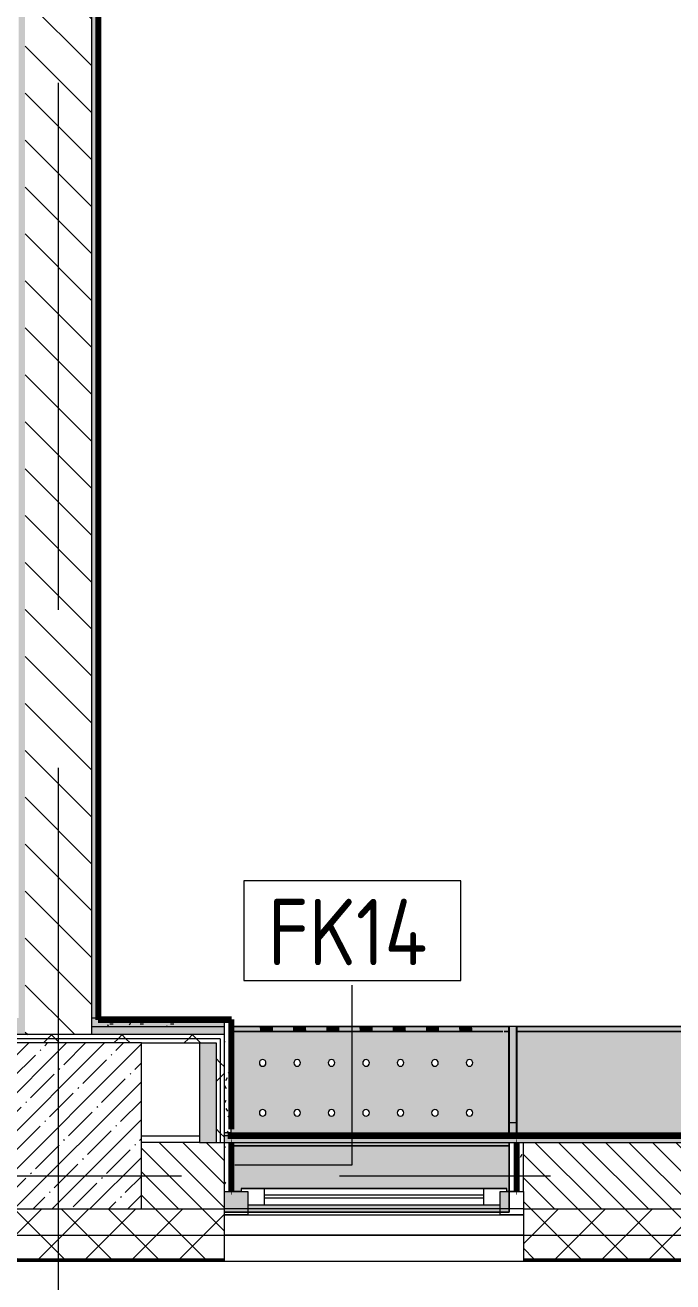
# Model space of a CAD drawing. Header units: millimetres. Extents: x 35157 to 232994, y -8553 to 29000.
# Drawn here: x 56560 to 58510, y -320 to 3466 of the extents above; entities that cross this region are included whole.
import ezdxf

# ---------------------------------------------------------------- set-up
doc = ezdxf.new("R2010")
doc.units = ezdxf.units.MM
doc.linetypes.add('Осевая', pattern=[3175, 635, -476.25, 1587.5, -476.25])
for name, color, linetype, lineweight in [('A-GLAZ', 7, 'Continuous', 9), ('A-GLAZ-1', 7, 'Continuous', 13), ('A-WALL', 7, 'Continuous', 9), ('A-WALL-IDEN', 7, 'Continuous', 9), ('I-WALL', 7, 'Continuous', 9), ('S-COLS', 7, 'Continuous', 9), ('Оси', 7, 'Continuous', 9), ('Оси-2', 7, 'Осевая', 9)]:
    doc.layers.add(name, color=color, linetype=linetype, lineweight=lineweight)
for name, color, linetype, lineweight, true_color in [('A-WALL-1', 7, 'Continuous', 9, 0xc0c0c0), ('I-WALL-19', 7, 'Continuous', 80, 0xffd2ff), ('I-WALL-5', 7, 'Continuous', 9, 0xc0c0c0), ('I-WALL-6', 7, 'Continuous', 9, 0xcbc7bf), ('I-WALL-9', 7, 'Continuous', 80, 0xff80c0), ('S-WALL-ANLY', 7, 'Continuous', 13, 0x008040), ('S-WALL-ANLY-1', 7, 'Continuous', 5, 0x008040), ('Знаки-1', 7, 'Continuous', 9, 0xc1bbaf), ('Знаки-3', 9, 'Continuous', 9, 0x808080), ('Знаки-4', 7, 'Continuous', 9, 0xaba79f), ('Знаки-5', 7, 'Continuous', 9, 0xd1cabb), ('Знаки-6', 7, 'Continuous', 9, 0xccc5b7), ('Знаки-7', 7, 'Continuous', 9, 0xd5cdbe), ('Знаки-8', 7, 'Continuous', 9, 0xd4ccbd)]:
    doc.layers.add(name, color=color, linetype=linetype, lineweight=lineweight, true_color=true_color)
doc.layers.add('Знаки-2', color=7, linetype='Continuous', lineweight=9, transparency=0.5)
doc.styles.add('GOST Common', font='GOST_Common.ttf', dxfattribs={"width": 0.9, "height": 200})
pattern_1 = [(0, (0, 0), (121.92, 30.48), [10.058, -81.382, 10.058, -81.382, -487.68]), (0, (0, 0), (121.92, 30.48), [-182.88, 10.058, -172.822, 10.058, -81.382, -213.36]), (0, (0, 0), (121.92, 30.48), [-457.2, 10.058, -50.902, 10.058, -142.342]), (120, (45.72, 15.24), (-87.356454, 90.345817), [10.058, -81.382, 10.058, -81.382, -487.68]), (120, (45.72, 15.24), (-87.356454, 90.345817), [-182.88, 10.058, -172.822, 10.058, -81.382, -213.36]), (120, (45.72, 15.24), (-87.356454, 90.345817), [-457.2, 10.058, -50.902, 10.058, -142.342]), (240, (60.96, 76.2), (-34.563546, -120.825817), [10.058, -81.382, 10.058, -81.382, -487.68]), (240, (60.96, 76.2), (-34.563546, -120.825817), [-182.88, 10.058, -172.822, 10.058, -81.382, -213.36]), (240, (60.96, 76.2), (-34.563546, -120.825817), [-457.2, 10.058, -50.902, 10.058, -142.342])]
pattern_2 = [(45, (0, 0), (-106.066, 106.066), []), (135, (0, 0), (-106.066, -106.066), [])]

# ---------------------------------------------------------------- blocks, each defined once
blk = doc.blocks.new('BSC_Колонна _Прямоугольная - 500х500-V16-План отделки стен 2 этажа в осях 12-23')
at = {"layer": 'S-COLS'}
h = blk.add_hatch(dxfattribs=at)
h.set_pattern_fill('FP_29', color=256, style=0, pattern_type=2)
h.set_pattern_definition([(45, (-56660, -150), (-57.02463, 57.02463), []), (45, (-56602.975, -150), (-57.02463, 57.02463), [100.806, -20.161, 3.353, -16.808])])
h.paths.add_polyline_path([(-54.7, -250), (250, -250), (250, 250), (-250, 250), (-250, -250)])
for p, q in [((250, 250), (-250, 250)), ((-250, 250), (-250, -250)), ((250, -250), (250, 250)), ((-250, -250), (250, -250))]:
    blk.add_line(p, q, dxfattribs=at)
blk = doc.blocks.new('120_Окно_СКБ_1Ст - 120_Окно_СКБ_1Ст 900х2500_h_-20664874-План отделки стен 2 этажа в осях 12-23')
at = {"layer": 'A-GLAZ'}
for p, q in [((450, -57), (-450, -57)), ((-330, -107), (330, -107)), ((-430, -127), (-407.3, -127)), ((-407.3, -127), (-400, -127)), ((330, -117), (-330, -117)), ((400, -127), (430, -127))]:
    blk.add_line(p, q, dxfattribs=at)
at = {"layer": 'A-GLAZ-1'}
for p, q in [((-450, -127), (-450, -57)), ((-450, -57), (-380, -57)), ((-380, -57), (-380, -127)), ((380, -127), (380, -57)), ((380, -57), (450, -57)), ((450, -57), (450, -127)), ((380, -87), (-380, -87)), ((-380, -87), (-380, -127)), ((-330, -137), (-330, -87)), ((330, -137), (330, -87)), ((380, -127), (380, -87)), ((-380, -127), (-450, -127)), ((-380, -127), (-400, -127)), ((-400, -127), (-400, -137)), ((-400, -137), (400, -137)), ((400, -137), (-400, -137)), ((450, -127), (380, -127)), ((400, -127), (380, -127)), ((400, -137), (400, -127))]:
    blk.add_line(p, q, dxfattribs=at)
blk = doc.blocks.new('Зашивка без перфорации М3 - М3_9-30988409-План отделки стен 2 этажа в осях 12-23')
at = {"layer": 'Знаки-2'}
for points in [[(360.2, 150.1), (-430, 150.1), (-430, -179.9), (360.2, -179.9), (360.2, -50.7)], [(360, -163.9), (-430, -163.9), (-429.4, -179.9), (360, -179.9)]]:
    blk.add_hatch(color=256, dxfattribs=at).paths.add_polyline_path(points)
at = {"layer": 'Знаки-1'}
for p, q in [((-430, -179.9), (-430, 150.1)), ((-430, -163.9), (-416.6, -163.9)), ((-416.6, -179.9), (-430, -179.9)), ((359, -163.9), (-416.6, -163.9)), ((-416.6, -179.9), (359, -179.9)), ((360, -179.9), (360, -163.9))]:
    blk.add_line(p, q, dxfattribs=at)
at = {"layer": 'Знаки-3'}
for p, q in [((360.2, 170.1), (360.2, 180)), ((-430, 150.1), (-430, -179.9)), ((360.2, -179.9), (360.2, 150.1)), ((-430, -179.9), (360.2, -179.9))]:
    blk.add_line(p, q, dxfattribs=at)
at = {"layer": 'Знаки-4'}
for p, q in [((360.2, 180), (360.2, 170.1)), ((360.2, 150.1), (360.2, -179.9)), ((360.2, -179.9), (-430, -179.9)), ((-416.6, -163.9), (359, -163.9)), ((359, -179.9), (-416.6, -179.9))]:
    blk.add_line(p, q, dxfattribs=at)
at = {"layer": 'Знаки-5'}
for p, q in [((-416.6, -163.9), (-430, -163.9)), ((-430, -179.9), (-416.6, -179.9)), ((360, -163.9), (360, -179.9))]:
    blk.add_line(p, q, dxfattribs=at)
at = {"layer": 'Знаки-6'}
blk.add_line((-430, -163.9), (-430, -179.9), dxfattribs=at)
at = {"layer": 'Знаки-7'}
blk.add_line((-430, -163.9), (-430, -179.9), dxfattribs=at)
blk = doc.blocks.new('Зашивка радиатора_ с перфорацией М1 - Зашивка радиатора_ с перфорацией М1-V51-План отделки стен 2 этажа в осях 12-23')
at = {"layer": 'Знаки-2'}
h = blk.add_hatch(color=256, dxfattribs=at)
h.paths.add_polyline_path([(231.8, 380), (-430, 380), (-430, 180), (407.3, 180), (407.3, 318.1), (427.3, 318.1), (427.3, 380)])
h.paths.add_polyline_path([(-143.3, 358.1), (357.3, 358.1), (357.3, 318.1), (377.3, 318.1), (377.3, 308.1), (-422.7, 308.1), (-422.7, 318.1), (-402.7, 318.1), (-402.7, 358.1)])
h = blk.add_hatch(color=256, dxfattribs=at)
h.paths.add_polyline_path([(44.3, 180), (-430, 180), (-430, 170.1), (407.3, 170.7), (407.3, 180), (231.8, 180)])
h.paths.add_polyline_path([(44.3, 150.1), (-430, 150.1), (-430, -179.9), (407.3, -179.9), (407.3, 140.1), (427.3, 140.1), (427.3, 150.1), (231.8, 150.1)])
h.paths.add_polyline_path([(-102.8, 90.4), (-97.8, 89), (-94.1, 85.4), (-92.8, 80.4), (-94.1, 75.4), (-97.8, 71.7), (-102.8, 70.4), (-107.8, 71.7), (-111.4, 75.4), (-112.8, 80.4), (-111.4, 85.4), (-107.8, 89), (-105.3, 90)])
h.paths.add_polyline_path([(104.7, 90.4), (109.7, 89), (113.4, 85.4), (114.7, 80.4), (113.4, 75.4), (109.7, 71.7), (104.7, 70.4), (99.7, 71.7), (96.1, 75.4), (94.7, 80.4), (96.1, 85.4), (99.7, 89), (102.2, 90)])
h.paths.add_polyline_path([(208.5, 90.4), (213.5, 89), (217.2, 85.4), (218.5, 80.4), (217.2, 75.4), (213.5, 71.7), (208.5, 70.4), (203.5, 71.7), (199.8, 75.4), (198.5, 80.4), (199.8, 85.4), (203.5, 89), (205.9, 90)])
h.paths.add_polyline_path([(312.2, 90.4), (317.2, 89), (320.9, 85.4), (322.2, 80.4), (320.9, 75.4), (317.2, 71.7), (312.2, 70.4), (307.2, 71.7), (303.6, 75.4), (302.2, 80.4), (303.6, 85.4), (307.2, 89), (309.7, 90)])
h.paths.add_polyline_path([(-310.3, 90.4), (-305.3, 89), (-301.6, 85.4), (-300.3, 80.4), (-301.6, 75.4), (-305.3, 71.7), (-310.3, 70.4), (-315.3, 71.7), (-318.9, 75.4), (-320.3, 80.4), (-318.9, 85.4), (-315.3, 89), (-312.8, 90)])
h.paths.add_polyline_path([(1, 90.4), (6, 89), (9.7, 85.4), (11, 80.4), (9.7, 75.4), (6, 71.7), (1, 70.4), (-4, 71.7), (-7.7, 75.4), (-9, 80.4), (-7.7, 85.4), (-4, 89), (-1.6, 90)])
h.paths.add_polyline_path([(-206.5, 90.4), (-201.5, 89), (-197.8, 85.4), (-196.5, 80.4), (-197.8, 75.4), (-201.5, 71.7), (-206.5, 70.4), (-211.5, 71.7), (-215.2, 75.4), (-216.5, 80.4), (-215.2, 85.4), (-211.5, 89), (-209.1, 90)])
h.paths.add_polyline_path([(-206.5, -59.6), (-201.5, -61), (-197.8, -64.6), (-196.5, -69.6), (-197.8, -74.6), (-201.5, -78.3), (-206.5, -79.6), (-211.5, -78.3), (-215.2, -74.6), (-216.5, -69.6), (-215.2, -64.6), (-211.5, -61), (-209.1, -60)])
h.paths.add_polyline_path([(208.5, -59.6), (213.5, -61), (217.2, -64.6), (218.5, -69.6), (217.2, -74.6), (213.5, -78.3), (208.5, -79.6), (203.5, -78.3), (199.8, -74.6), (198.5, -69.6), (199.8, -64.6), (203.5, -61), (205.9, -60)])
h.paths.add_polyline_path([(104.7, -59.6), (109.7, -61), (113.4, -64.6), (114.7, -69.6), (113.4, -74.6), (109.7, -78.3), (104.7, -79.6), (99.7, -78.3), (96.1, -74.6), (94.7, -69.6), (96.1, -64.6), (99.7, -61), (102.2, -60)])
h.paths.add_polyline_path([(-102.8, -59.6), (-97.8, -61), (-94.1, -64.6), (-92.8, -69.6), (-94.1, -74.6), (-97.8, -78.3), (-102.8, -79.6), (-107.8, -78.3), (-111.4, -74.6), (-112.8, -69.6), (-111.4, -64.6), (-107.8, -61), (-105.3, -60)])
h.paths.add_polyline_path([(1, -59.6), (6, -61), (9.7, -64.6), (11, -69.6), (9.7, -74.6), (6, -78.3), (1, -79.6), (-4, -78.3), (-7.7, -74.6), (-9, -69.6), (-7.7, -64.6), (-4, -61), (-1.6, -60)])
h.paths.add_polyline_path([(-310.3, -59.6), (-305.3, -61), (-301.6, -64.6), (-300.3, -69.6), (-301.6, -74.6), (-305.3, -78.3), (-310.3, -79.6), (-315.3, -78.3), (-318.9, -74.6), (-320.3, -69.6), (-318.9, -64.6), (-315.3, -61), (-312.8, -60)])
h.paths.add_polyline_path([(312.2, -59.6), (317.2, -61), (320.9, -64.6), (322.2, -69.6), (320.9, -74.6), (317.2, -78.3), (312.2, -79.6), (307.2, -78.3), (303.6, -74.6), (302.2, -69.6), (303.6, -64.6), (307.2, -61), (309.7, -60)])
for points in [[(1, -163.9), (-430, -163.9), (-429.4, -179.9), (407.3, -179.9), (407.3, -163.9), (44.3, -163.9)], [(-318.3, -163.9), (-319, -163.9), (-318.3, -179.9), (-279, -179.9), (-279.7, -163.9), (-317.3, -163.9)], [(-318.9, -163.9), (-319, -163.9), (-318.3, -179.9), (-279, -179.9), (-279.7, -163.9), (-318.3, -163.9)], [(-299, -163.9), (-309, -163.9), (-308.7, -179.9), (-289, -179.9), (-289.3, -163.9), (-296.4, -163.9)], [(-299, -163.9), (-309, -163.9), (-308.7, -179.9), (-289, -179.9), (-289.3, -163.9), (-296.4, -163.9)], [(-219, -163.9), (-218.3, -179.9), (-179, -179.9), (-179.7, -163.9), (-218.3, -163.9)], [(-219, -163.9), (-218.3, -179.9), (-179, -179.9), (-179.7, -163.9), (-218.3, -163.9)], [(-199, -163.9), (-209, -163.9), (-208.7, -179.9), (-189, -179.9), (-189.3, -163.9), (-196.4, -163.9)], [(-199, -163.9), (-209, -163.9), (-208.7, -179.9), (-189, -179.9), (-189.3, -163.9), (-196.4, -163.9)], [(-84.9, -163.9), (-119, -163.9), (-118.3, -179.9), (-79, -179.9), (-79.7, -163.9), (-81.7, -163.9)], [(-79, -163.9), (-119, -163.9), (-118.3, -179.9), (-79, -179.9), (-79, -167.5)], [(-99, -163.9), (-109, -163.9), (-108.7, -179.9), (-89, -179.9), (-89.3, -163.9), (-96.4, -163.9)], [(-99, -163.9), (-109, -163.9), (-108.7, -179.9), (-89, -179.9), (-89.3, -163.9), (-96.4, -163.9)], [(1, -163.9), (-19, -163.9), (-18.3, -179.9), (21, -179.9), (20.3, -163.9), (6.2, -163.9)], [(6, -163.9), (-19, -163.9), (-18.3, -179.9), (21, -179.9), (20.3, -163.9), (6.2, -163.9)], [(1, -163.9), (-9, -163.9), (-8.7, -179.9), (11, -179.9), (10.7, -163.9), (3.6, -163.9)], [(1, -163.9), (-9, -163.9), (-8.7, -179.9), (11, -179.9), (10.7, -163.9), (3.6, -163.9)], [(103.6, -163.9), (81, -163.9), (81.7, -179.9), (121, -179.9), (120.3, -163.9), (104.7, -163.9)], [(103.6, -163.9), (81, -163.9), (81.7, -179.9), (121, -179.9), (120.3, -163.9), (104.7, -163.9)], [(101, -163.9), (91, -163.9), (91.3, -179.9), (111, -179.9), (110.7, -163.9), (103.6, -163.9)], [(101, -163.9), (91, -163.9), (91.3, -179.9), (111, -179.9), (110.7, -163.9), (103.6, -163.9)], [(181, -163.9), (181.7, -179.9), (221, -179.9), (220.3, -163.9), (181.7, -163.9)], [(181, -163.9), (181.7, -179.9), (221, -179.9), (220.3, -163.9), (181.7, -163.9)], [(201, -163.9), (191, -163.9), (191.3, -179.9), (211, -179.9), (210.7, -163.9), (203.6, -163.9)], [(201, -163.9), (191, -163.9), (191.3, -179.9), (211, -179.9), (210.7, -163.9), (203.6, -163.9)], [(301, -163.9), (281, -163.9), (281.7, -179.9), (321, -179.9), (320.3, -163.9), (306.2, -163.9)], [(306, -163.9), (281, -163.9), (281.7, -179.9), (321, -179.9), (320.3, -163.9), (306.2, -163.9)], [(301, -163.9), (291, -163.9), (291.3, -179.9), (311, -179.9), (310.7, -163.9), (303.6, -163.9)], [(301, -163.9), (291, -163.9), (291.3, -179.9), (311, -179.9), (310.7, -163.9), (303.6, -163.9)]]:
    blk.add_hatch(color=256, dxfattribs=at).paths.add_polyline_path(points)
at = {"layer": 'Знаки-1'}
for p, q in [((407.3, 180), (-430, 180)), ((-430, 180), (407.3, 180)), ((-430, -163.9), (-430, -179.9)), ((-414.4, -163.9), (-429.4, -163.9)), ((-429.4, -179.9), (-319, -179.9)), ((-394.9, -163.9), (-410.5, -163.9)), ((-319, -163.9), (-394.3, -163.9)), ((-319, -163.9), (-279, -163.9)), ((-279, -163.9), (-319, -163.9)), ((-319, -179.9), (-279, -179.9)), ((-279, -179.9), (-319, -179.9)), ((-219, -163.9), (-279, -163.9)), ((-279, -179.9), (-219, -179.9)), ((-219, -163.9), (-209, -163.9)), ((-209, -163.9), (-219, -163.9)), ((-219, -179.9), (-209, -179.9)), ((-209, -179.9), (-219, -179.9)), ((-209, -163.9), (-189, -163.9)), ((-189, -163.9), (-209, -163.9)), ((-209, -179.9), (-189, -179.9)), ((-189, -179.9), (-209, -179.9)), ((-189, -163.9), (-179, -163.9)), ((-179, -163.9), (-189, -163.9)), ((-189, -179.9), (-179, -179.9)), ((-179, -179.9), (-189, -179.9)), ((-119, -163.9), (-179, -163.9)), ((-179, -179.9), (-119, -179.9)), ((-119, -163.9), (-79, -163.9)), ((-116.3, -163.9), (-119, -163.9)), ((-119, -179.9), (-113.1, -179.9)), ((-79, -179.9), (-119, -179.9)), ((-99, -163.9), (-116.3, -163.9)), ((-113.1, -179.9), (-93.8, -179.9)), ((-81.7, -163.9), (-99, -163.9)), ((-93.8, -179.9), (-79.7, -179.9)), ((-79, -163.9), (-81.7, -163.9)), ((-79.7, -179.9), (-79, -179.9)), ((-19, -163.9), (-79, -163.9)), ((-79, -179.9), (-19, -179.9)), ((-19, -163.9), (21, -163.9)), ((21, -163.9), (-19, -163.9)), ((-19, -179.9), (21, -179.9)), ((21, -179.9), (-19, -179.9)), ((81, -163.9), (21, -163.9)), ((21, -179.9), (81, -179.9)), ((81, -163.9), (91, -163.9)), ((91, -163.9), (81, -163.9)), ((81, -179.9), (91, -179.9)), ((91, -179.9), (81, -179.9)), ((91, -163.9), (111, -163.9)), ((111, -163.9), (91, -163.9)), ((91, -179.9), (111, -179.9)), ((91.3, -179.9), (91, -179.9)), ((93.9, -179.9), (91.3, -179.9)), ((96, -179.9), (93.9, -179.9)), ((111, -179.9), (96, -179.9)), ((111, -163.9), (121, -163.9)), ((121, -163.9), (111, -163.9)), ((111, -179.9), (121, -179.9)), ((121, -179.9), (111, -179.9)), ((181, -163.9), (121, -163.9)), ((121, -179.9), (181, -179.9)), ((181, -163.9), (201, -163.9)), ((221, -163.9), (181, -163.9)), ((181, -179.9), (183.7, -179.9)), ((181.7, -179.9), (181, -179.9)), ((186.9, -179.9), (181.7, -179.9)), ((183.7, -179.9), (186.9, -179.9)), ((186.9, -179.9), (191, -179.9)), ((191, -179.9), (186.9, -179.9)), ((191, -179.9), (201, -179.9)), ((201, -179.9), (191, -179.9)), ((201, -163.9), (221, -163.9)), ((201, -179.9), (206.2, -179.9)), ((221, -179.9), (201, -179.9)), ((206.2, -179.9), (211, -179.9)), ((211, -179.9), (218.3, -179.9)), ((218.3, -179.9), (220.3, -179.9)), ((220.3, -179.9), (221, -179.9)), ((281, -163.9), (221, -163.9)), ((221, -179.9), (281, -179.9)), ((281, -163.9), (321, -163.9)), ((321, -163.9), (281, -163.9)), ((281, -179.9), (321, -179.9)), ((281.7, -179.9), (281, -179.9)), ((321, -179.9), (281.7, -179.9)), ((394.9, -163.9), (321, -163.9)), ((321, -179.9), (407.3, -179.9)), ((407.3, -163.9), (395.4, -163.9))]:
    blk.add_line(p, q, dxfattribs=at)
at = {"layer": 'Знаки-3'}
for p, q in [((427.3, 380), (-430, 380)), ((-430, 380), (-430, 180)), ((-430, 180), (407.3, 180)), ((407.3, 180), (-430, 180)), ((-430, 180), (-430, 170.1)), ((-430, 150.1), (-430, -179.9)), ((-430, -179.9), (407.3, -179.9))]:
    blk.add_line(p, q, dxfattribs=at)
for centre, start, end in [((-310.3, 80.4), 180, 0), ((-310.3, 80.4), 0, 180), ((-206.5, 80.4), 0, 180), ((-206.5, 80.4), 180, 360), ((-102.8, 80.4), 0, 180), ((-102.8, 80.4), 180, 0), ((1, 80.4), 0, 180), ((1, 80.4), 180, 0), ((104.7, 80.4), 0, 180), ((104.7, 80.4), 180, 360), ((208.5, 80.4), 0, 180), ((208.5, 80.4), 180, 0), ((312.2, 80.4), 0, 180), ((312.2, 80.4), 180, 0), ((-310.3, -69.6), 0, 180), ((-310.3, -69.6), 180, 0), ((-206.5, -69.6), 0, 180), ((-206.5, -69.6), 180, 0), ((-102.8, -69.6), 0, 180), ((-102.8, -69.6), 180, 0), ((1, -69.6), 0, 180), ((1, -69.6), 180, 0), ((104.7, -69.6), 0, 180), ((104.7, -69.6), 180, 0), ((208.5, -69.6), 0, 180), ((208.5, -69.6), 180, 0), ((312.2, -69.6), 0, 180), ((312.2, -69.6), 180, 0)]:
    blk.add_arc(centre, 10, start, end, dxfattribs=at)
at = {"layer": 'Знаки-4'}
for p, q in [((-430, 180), (-430, 380)), ((-430, 380), (427.3, 380)), ((-430, 170.1), (-430, 180)), ((-430, -179.9), (-430, 150.1)), ((407.3, -179.9), (-430, -179.9)), ((-429.4, -163.9), (-414.4, -163.9)), ((407.3, -179.9), (-429.4, -179.9)), ((-410.5, -163.9), (-394.9, -163.9)), ((-394.3, -163.9), (394.9, -163.9)), ((395.4, -163.9), (407.3, -163.9))]:
    blk.add_line(p, q, dxfattribs=at)
for centre, start, end in [((-310.3, 80.4), 0, 180), ((-310.3, 80.4), 180, 360), ((-206.5, 80.4), 0, 180), ((-206.5, 80.4), 180, 360), ((-102.8, 80.4), 0, 180), ((-102.8, 80.4), 180, 360), ((1, 80.4), 0, 180), ((1, 80.4), 180, 360), ((104.7, 80.4), 0, 180), ((104.7, 80.4), 180, 360), ((208.5, 80.4), 0, 180), ((208.5, 80.4), 180, 360), ((312.2, 80.4), 0, 180), ((312.2, 80.4), 180, 0), ((-310.3, -69.6), 0, 180), ((-310.3, -69.6), 180, 360), ((-206.5, -69.6), 0, 180), ((-206.5, -69.6), 180, 360), ((-102.8, -69.6), 0, 180), ((-102.8, -69.6), 180, 360), ((1, -69.6), 0, 180), ((1, -69.6), 180, 360), ((104.7, -69.6), 0, 180), ((104.7, -69.6), 180, 360), ((208.5, -69.6), 0, 180), ((208.5, -69.6), 180, 360), ((312.2, -69.6), 0, 180), ((312.2, -69.6), 180, 360)]:
    blk.add_arc(centre, 10, start, end, dxfattribs=at)
at = {"layer": 'Знаки-5'}
for p, q in [((-430, -163.9), (-430, -179.9)), ((-309, -163.9), (-318.3, -163.9)), ((-318.3, -179.9), (-309, -179.9)), ((-307.7, -163.9), (-304.2, -163.9)), ((-304.2, -163.9), (-307.7, -163.9)), ((-307.7, -179.9), (-304.2, -179.9)), ((-304.2, -179.9), (-307.7, -179.9)), ((-304, -163.9), (-294, -163.9)), ((-294, -163.9), (-304, -163.9)), ((-304, -179.9), (-299, -179.9)), ((-294, -179.9), (-304, -179.9)), ((-299, -179.9), (-294, -179.9)), ((-293.8, -163.9), (-290.3, -163.9)), ((-290.3, -163.9), (-293.8, -163.9)), ((-293.8, -179.9), (-290.3, -179.9)), ((-290.3, -179.9), (-293.8, -179.9)), ((-279.7, -163.9), (-289, -163.9)), ((-289, -179.9), (-279.7, -179.9)), ((-209, -163.9), (-218.3, -163.9)), ((-218.3, -179.9), (-209, -179.9)), ((-209, -163.9), (-204.2, -163.9)), ((-204.2, -163.9), (-209, -163.9)), ((-209, -179.9), (-207.7, -179.9)), ((-204.2, -179.9), (-209, -179.9)), ((-207.7, -179.9), (-204.2, -179.9)), ((-204, -163.9), (-194, -163.9)), ((-194, -163.9), (-204, -163.9)), ((-204, -179.9), (-194, -179.9)), ((-194, -179.9), (-204, -179.9)), ((-193.8, -163.9), (-189, -163.9)), ((-189, -163.9), (-193.8, -163.9)), ((-193.8, -179.9), (-189, -179.9)), ((-189, -179.9), (-193.8, -179.9)), ((-179.7, -163.9), (-189, -163.9)), ((-189, -179.9), (-179.7, -179.9)), ((-109, -163.9), (-118.3, -163.9)), ((-118.3, -179.9), (-109, -179.9)), ((-109, -163.9), (-104.2, -163.9)), ((-104.2, -163.9), (-109, -163.9)), ((-109, -179.9), (-106.1, -179.9)), ((-106.1, -179.9), (-109, -179.9)), ((-106.1, -179.9), (-104.2, -179.9)), ((-104.2, -179.9), (-106.1, -179.9)), ((-104, -163.9), (-94, -163.9)), ((-94, -163.9), (-104, -163.9)), ((-104, -179.9), (-94, -179.9)), ((-94, -179.9), (-104, -179.9)), ((-93.8, -163.9), (-89, -163.9)), ((-89, -163.9), (-93.8, -163.9)), ((-93.8, -179.9), (-89, -179.9)), ((-89.3, -179.9), (-93.8, -179.9)), ((-89, -179.9), (-89.3, -179.9)), ((-79.7, -163.9), (-89, -163.9)), ((-89, -179.9), (-79.7, -179.9)), ((-9, -163.9), (-18.3, -163.9)), ((-18.3, -179.9), (-9, -179.9)), ((-7.7, -163.9), (-4.2, -163.9)), ((-4.2, -163.9), (-7.7, -163.9)), ((-7.7, -179.9), (-4.2, -179.9)), ((-4.2, -179.9), (-7.7, -179.9)), ((-4, -163.9), (6, -163.9)), ((6, -163.9), (-4, -163.9)), ((-4, -179.9), (6, -179.9)), ((6, -179.9), (-4, -179.9)), ((6.2, -163.9), (9.7, -163.9)), ((9.7, -163.9), (6.2, -163.9)), ((6.2, -179.9), (9.7, -179.9)), ((9.7, -179.9), (6.2, -179.9)), ((20.3, -163.9), (11, -163.9)), ((11, -179.9), (20.3, -179.9)), ((91, -163.9), (81.7, -163.9)), ((81.7, -179.9), (91, -179.9)), ((91, -163.9), (95.8, -163.9)), ((95.8, -163.9), (91, -163.9)), ((91, -179.9), (95.8, -179.9)), ((91.3, -179.9), (91, -179.9)), ((95.8, -179.9), (91.3, -179.9)), ((96, -163.9), (106, -163.9)), ((106, -163.9), (96, -163.9)), ((96, -179.9), (106, -179.9)), ((106, -179.9), (96, -179.9)), ((106.2, -163.9), (111, -163.9)), ((111, -163.9), (106.2, -163.9)), ((106.2, -179.9), (111, -179.9)), ((108.1, -179.9), (106.2, -179.9)), ((111, -179.9), (108.1, -179.9)), ((120.3, -163.9), (111, -163.9)), ((111, -179.9), (120.3, -179.9)), ((191, -163.9), (181.7, -163.9)), ((181.7, -179.9), (191, -179.9)), ((191, -163.9), (195.8, -163.9)), ((195.8, -163.9), (191, -163.9)), ((191, -179.9), (195.8, -179.9)), ((195.8, -179.9), (191, -179.9)), ((196, -163.9), (206, -163.9)), ((206, -163.9), (196, -163.9)), ((196, -179.9), (206, -179.9)), ((206, -179.9), (196, -179.9)), ((206.2, -163.9), (211, -163.9)), ((211, -163.9), (206.2, -163.9)), ((206.2, -179.9), (211, -179.9)), ((211, -179.9), (206.2, -179.9)), ((220.3, -163.9), (211, -163.9)), ((211, -179.9), (220.3, -179.9)), ((291, -163.9), (281.7, -163.9)), ((281.7, -179.9), (291, -179.9)), ((292.3, -163.9), (295.8, -163.9)), ((295.8, -163.9), (292.3, -163.9)), ((292.3, -179.9), (295.8, -179.9)), ((295.8, -179.9), (292.3, -179.9)), ((296, -163.9), (306, -163.9)), ((306, -163.9), (296, -163.9)), ((296, -179.9), (306, -179.9)), ((306, -179.9), (296, -179.9)), ((306.2, -163.9), (309.7, -163.9)), ((309.7, -163.9), (306.2, -163.9)), ((306.2, -179.9), (309.7, -179.9)), ((309.7, -179.9), (306.2, -179.9)), ((320.3, -163.9), (311, -163.9)), ((311, -179.9), (320.3, -179.9))]:
    blk.add_line(p, q, dxfattribs=at)
at = {"layer": 'Знаки-6'}
for p, q in [((-319, -163.9), (-309, -163.9)), ((-309, -163.9), (-319, -163.9)), ((-319, -179.9), (-309, -179.9)), ((-309, -179.9), (-319, -179.9)), ((-309, -163.9), (-304.2, -163.9)), ((-304.2, -163.9), (-309, -163.9)), ((-309, -179.9), (-304.2, -179.9)), ((-304.2, -179.9), (-309, -179.9)), ((-304, -163.9), (-294, -163.9)), ((-294, -163.9), (-304, -163.9)), ((-304, -179.9), (-294, -179.9)), ((-294, -179.9), (-304, -179.9)), ((-293.8, -163.9), (-289, -163.9)), ((-289, -163.9), (-293.8, -163.9)), ((-293.8, -179.9), (-289, -179.9)), ((-289, -179.9), (-293.8, -179.9)), ((-289, -163.9), (-279, -163.9)), ((-279, -163.9), (-289, -163.9)), ((-289, -179.9), (-279, -179.9)), ((-279, -179.9), (-289, -179.9)), ((-219, -163.9), (-209, -163.9)), ((-209, -163.9), (-219, -163.9)), ((-219, -179.9), (-209, -179.9)), ((-209, -179.9), (-219, -179.9)), ((-207.7, -163.9), (-204.2, -163.9)), ((-204.2, -163.9), (-207.7, -163.9)), ((-207.7, -179.9), (-204.2, -179.9)), ((-204.2, -179.9), (-207.7, -179.9)), ((-204, -163.9), (-194, -163.9)), ((-194, -163.9), (-204, -163.9)), ((-204, -179.9), (-194, -179.9)), ((-194, -179.9), (-204, -179.9)), ((-193.8, -163.9), (-190.3, -163.9)), ((-190.3, -163.9), (-193.8, -163.9)), ((-193.8, -179.9), (-190.3, -179.9)), ((-190.3, -179.9), (-193.8, -179.9)), ((-189, -163.9), (-184.9, -163.9)), ((-179.7, -163.9), (-189, -163.9)), ((-189, -179.9), (-179, -179.9)), ((-179, -179.9), (-189, -179.9)), ((-184.9, -163.9), (-179, -163.9)), ((-179, -163.9), (-179.7, -163.9)), ((-119, -163.9), (-109, -163.9)), ((-118.3, -163.9), (-119, -163.9)), ((-119, -179.9), (-109, -179.9)), ((-109, -179.9), (-119, -179.9)), ((-109, -163.9), (-118.3, -163.9)), ((-109, -163.9), (-108.7, -163.9)), ((-104.2, -163.9), (-109, -163.9)), ((-109, -179.9), (-104.2, -179.9)), ((-104.2, -179.9), (-109, -179.9)), ((-108.7, -163.9), (-104.2, -163.9)), ((-104, -163.9), (-101.6, -163.9)), ((-94, -163.9), (-104, -163.9)), ((-104, -179.9), (-94, -179.9)), ((-94, -179.9), (-104, -179.9)), ((-101.6, -163.9), (-94, -163.9)), ((-93.8, -163.9), (-89, -163.9)), ((-89, -163.9), (-93.8, -163.9)), ((-93.8, -179.9), (-89, -179.9)), ((-89, -179.9), (-93.8, -179.9)), ((-89, -163.9), (-84.9, -163.9)), ((-81.7, -163.9), (-89, -163.9)), ((-89, -179.9), (-79, -179.9)), ((-79, -179.9), (-89, -179.9)), ((-84.9, -163.9), (-79, -163.9)), ((-79, -163.9), (-81.7, -163.9)), ((-19, -163.9), (-9, -163.9)), ((-9, -163.9), (-19, -163.9)), ((-19, -179.9), (-9, -179.9)), ((-9, -179.9), (-19, -179.9)), ((-9, -163.9), (-8.7, -163.9)), ((-4.2, -163.9), (-9, -163.9)), ((-9, -179.9), (-4.2, -179.9)), ((-4.2, -179.9), (-9, -179.9)), ((-8.7, -163.9), (-4.2, -163.9)), ((-4, -163.9), (-1.6, -163.9)), ((6, -163.9), (-4, -163.9)), ((-4, -179.9), (6, -179.9)), ((6, -179.9), (-4, -179.9)), ((-1.6, -163.9), (6, -163.9)), ((6.2, -163.9), (8.1, -163.9)), ((11, -163.9), (6.2, -163.9)), ((6.2, -179.9), (11, -179.9)), ((11, -179.9), (6.2, -179.9)), ((8.1, -163.9), (11, -163.9)), ((11, -163.9), (21, -163.9)), ((20.3, -163.9), (11, -163.9)), ((11, -179.9), (21, -179.9)), ((21, -179.9), (11, -179.9)), ((21, -163.9), (20.3, -163.9)), ((81, -163.9), (91, -163.9)), ((91, -163.9), (81, -163.9)), ((81, -179.9), (91, -179.9)), ((91, -179.9), (81, -179.9)), ((92.3, -163.9), (95.8, -163.9)), ((95.8, -163.9), (92.3, -163.9)), ((92.3, -179.9), (95.8, -179.9)), ((95.8, -179.9), (92.3, -179.9)), ((96, -163.9), (106, -163.9)), ((106, -163.9), (96, -163.9)), ((96, -179.9), (106, -179.9)), ((106, -179.9), (96, -179.9)), ((106.2, -163.9), (109.7, -163.9)), ((109.7, -163.9), (106.2, -163.9)), ((106.2, -179.9), (109.7, -179.9)), ((109.7, -179.9), (106.2, -179.9)), ((111, -163.9), (121, -163.9)), ((121, -163.9), (111, -163.9)), ((111, -179.9), (121, -179.9)), ((121, -179.9), (111, -179.9)), ((181, -163.9), (191, -163.9)), ((191, -163.9), (181, -163.9)), ((181, -179.9), (191, -179.9)), ((191, -179.9), (181, -179.9)), ((191, -163.9), (195.8, -163.9)), ((195.8, -163.9), (191, -163.9)), ((191, -179.9), (195.8, -179.9)), ((195.8, -179.9), (191, -179.9)), ((196, -163.9), (203.6, -163.9)), ((206, -163.9), (196, -163.9)), ((196, -179.9), (206, -179.9)), ((206, -179.9), (196, -179.9)), ((203.6, -163.9), (206, -163.9)), ((206.2, -163.9), (210.7, -163.9)), ((208.1, -163.9), (206.2, -163.9)), ((206.2, -179.9), (211, -179.9)), ((211, -179.9), (206.2, -179.9)), ((211, -163.9), (208.1, -163.9)), ((210.7, -163.9), (211, -163.9)), ((211, -163.9), (221, -163.9)), ((221, -163.9), (211, -163.9)), ((211, -179.9), (221, -179.9)), ((221, -179.9), (211, -179.9)), ((281, -163.9), (291, -163.9)), ((286.9, -163.9), (281, -163.9)), ((281, -179.9), (291, -179.9)), ((291, -179.9), (281, -179.9)), ((291, -163.9), (286.9, -163.9)), ((291, -163.9), (295.8, -163.9)), ((295.8, -163.9), (291, -163.9)), ((291, -179.9), (295.8, -179.9)), ((295.8, -179.9), (291, -179.9)), ((296, -163.9), (298.4, -163.9)), ((306, -163.9), (296, -163.9)), ((296, -179.9), (306, -179.9)), ((306, -179.9), (296, -179.9)), ((298.4, -163.9), (306, -163.9)), ((306.2, -163.9), (311, -163.9)), ((310.7, -163.9), (306.2, -163.9)), ((306.2, -179.9), (311, -179.9)), ((311, -179.9), (306.2, -179.9)), ((311, -163.9), (310.7, -163.9)), ((311, -163.9), (321, -163.9)), ((321, -163.9), (311, -163.9)), ((311, -179.9), (321, -179.9)), ((321, -179.9), (311, -179.9))]:
    blk.add_line(p, q, dxfattribs=at)
at = {"layer": 'Знаки-7'}
for p, q in [((-304.2, -163.9), (-307.7, -163.9)), ((-307.7, -179.9), (-304.2, -179.9)), ((-294, -163.9), (-304, -163.9)), ((-304, -179.9), (-294, -179.9)), ((-290.3, -163.9), (-293.8, -163.9)), ((-293.8, -179.9), (-290.3, -179.9)), ((-204.2, -163.9), (-207.7, -163.9)), ((-207.7, -179.9), (-204.2, -179.9)), ((-194, -163.9), (-204, -163.9)), ((-204, -179.9), (-194, -179.9)), ((-190.3, -163.9), (-193.8, -163.9)), ((-193.8, -179.9), (-190.3, -179.9)), ((-104.2, -163.9), (-107.7, -163.9)), ((-107.7, -179.9), (-104.2, -179.9)), ((-94, -163.9), (-104, -163.9)), ((-104, -179.9), (-94, -179.9)), ((-90.3, -163.9), (-93.8, -163.9)), ((-93.8, -179.9), (-90.3, -179.9)), ((-4.2, -163.9), (-7.7, -163.9)), ((-7.7, -179.9), (-4.2, -179.9)), ((6, -163.9), (-4, -163.9)), ((-4, -179.9), (6, -179.9)), ((9.7, -163.9), (6.2, -163.9)), ((6.2, -179.9), (9.7, -179.9)), ((95.8, -163.9), (92.3, -163.9)), ((92.3, -179.9), (95.8, -179.9)), ((106, -163.9), (96, -163.9)), ((96, -179.9), (106, -179.9)), ((109.7, -163.9), (106.2, -163.9)), ((106.2, -179.9), (109.7, -179.9)), ((195.8, -163.9), (192.3, -163.9)), ((192.3, -179.9), (195.8, -179.9)), ((206, -163.9), (196, -163.9)), ((196, -179.9), (206, -179.9)), ((209.7, -163.9), (206.2, -163.9)), ((206.2, -179.9), (209.7, -179.9)), ((295.8, -163.9), (292.3, -163.9)), ((292.3, -179.9), (295.8, -179.9)), ((306, -163.9), (296, -163.9)), ((296, -179.9), (306, -179.9)), ((309.7, -163.9), (306.2, -163.9)), ((306.2, -179.9), (309.7, -179.9))]:
    blk.add_line(p, q, dxfattribs=at)
at = {"layer": 'Знаки-8'}
for p, q in [((-309, -163.9), (-308.7, -163.9)), ((-308.7, -163.9), (-309, -163.9)), ((-309, -179.9), (-308.7, -179.9)), ((-307.7, -179.9), (-309, -179.9)), ((-308.7, -163.9), (-306.1, -163.9)), ((-304.2, -163.9), (-308.7, -163.9)), ((-308.7, -179.9), (-304.2, -179.9)), ((-304.2, -179.9), (-307.7, -179.9)), ((-306.1, -163.9), (-304.2, -163.9)), ((-304, -163.9), (-296.4, -163.9)), ((-299, -163.9), (-304, -163.9)), ((-304, -179.9), (-294, -179.9)), ((-294, -179.9), (-304, -179.9)), ((-294, -163.9), (-299, -163.9)), ((-296.4, -163.9), (-294, -163.9)), ((-293.8, -163.9), (-290.3, -163.9)), ((-289.3, -163.9), (-293.8, -163.9)), ((-293.8, -179.9), (-289, -179.9)), ((-289, -179.9), (-293.8, -179.9)), ((-290.3, -163.9), (-289.3, -163.9)), ((-289.3, -163.9), (-289, -163.9)), ((-289, -163.9), (-289.3, -163.9)), ((-207.7, -163.9), (-204.2, -163.9)), ((-204.2, -163.9), (-207.7, -163.9)), ((-207.7, -179.9), (-204.2, -179.9)), ((-204.2, -179.9), (-207.7, -179.9)), ((-204, -163.9), (-199, -163.9)), ((-199, -163.9), (-204, -163.9)), ((-204, -179.9), (-194, -179.9)), ((-199, -179.9), (-204, -179.9)), ((-199, -163.9), (-194, -163.9)), ((-194, -163.9), (-199, -163.9)), ((-194, -179.9), (-199, -179.9)), ((-193.8, -163.9), (-190.3, -163.9)), ((-190.3, -163.9), (-193.8, -163.9)), ((-193.8, -179.9), (-190.3, -179.9)), ((-190.3, -179.9), (-193.8, -179.9)), ((-107.7, -163.9), (-104.2, -163.9)), ((-104.2, -163.9), (-107.7, -163.9)), ((-107.7, -179.9), (-104.2, -179.9)), ((-104.2, -179.9), (-107.7, -179.9)), ((-104, -163.9), (-99, -163.9)), ((-99, -163.9), (-104, -163.9)), ((-104, -179.9), (-94, -179.9)), ((-94, -179.9), (-104, -179.9)), ((-99, -163.9), (-94, -163.9)), ((-94, -163.9), (-99, -163.9)), ((-93.8, -163.9), (-90.3, -163.9)), ((-90.3, -163.9), (-93.8, -163.9)), ((-93.8, -179.9), (-90.3, -179.9)), ((-90.3, -179.9), (-93.8, -179.9)), ((-9, -163.9), (-7.7, -163.9)), ((-4.2, -163.9), (-9, -163.9)), ((-9, -179.9), (-8.7, -179.9)), ((-4.2, -179.9), (-9, -179.9)), ((-8.7, -179.9), (-4.2, -179.9)), ((-7.7, -163.9), (-4.2, -163.9)), ((-4, -163.9), (1, -163.9)), ((6, -163.9), (-4, -163.9)), ((-4, -179.9), (-1.6, -179.9)), ((6, -179.9), (-4, -179.9)), ((-1.6, -179.9), (3.6, -179.9)), ((1, -163.9), (6, -163.9)), ((3.6, -179.9), (6, -179.9)), ((6.2, -163.9), (11, -163.9)), ((11, -163.9), (6.2, -163.9)), ((6.2, -179.9), (8.1, -179.9)), ((11, -179.9), (6.2, -179.9)), ((8.1, -179.9), (11, -179.9)), ((92.3, -163.9), (95.8, -163.9)), ((95.8, -163.9), (92.3, -163.9)), ((92.3, -179.9), (95.8, -179.9)), ((95.8, -179.9), (92.3, -179.9)), ((96, -163.9), (106, -163.9)), ((106, -163.9), (96, -163.9)), ((96, -179.9), (106, -179.9)), ((101, -179.9), (96, -179.9)), ((106, -179.9), (101, -179.9)), ((106.2, -163.9), (109.7, -163.9)), ((109.7, -163.9), (106.2, -163.9)), ((106.2, -179.9), (109.7, -179.9)), ((109.7, -179.9), (106.2, -179.9)), ((192.3, -163.9), (195.8, -163.9)), ((195.8, -163.9), (192.3, -163.9)), ((192.3, -179.9), (195.8, -179.9)), ((195.8, -179.9), (192.3, -179.9)), ((196, -163.9), (206, -163.9)), ((206, -163.9), (196, -163.9)), ((196, -179.9), (206, -179.9)), ((206, -179.9), (196, -179.9)), ((206.2, -163.9), (209.7, -163.9)), ((209.7, -163.9), (206.2, -163.9)), ((206.2, -179.9), (209.7, -179.9)), ((209.7, -179.9), (206.2, -179.9)), ((291, -163.9), (295.8, -163.9)), ((295.8, -163.9), (291, -163.9)), ((291, -179.9), (295.8, -179.9)), ((295.8, -179.9), (291, -179.9)), ((296, -163.9), (306, -163.9)), ((306, -163.9), (296, -163.9)), ((296, -179.9), (298.4, -179.9)), ((306, -179.9), (296, -179.9)), ((298.4, -179.9), (306, -179.9)), ((306.2, -163.9), (311, -163.9)), ((311, -163.9), (306.2, -163.9)), ((306.2, -179.9), (311, -179.9)), ((310.7, -179.9), (306.2, -179.9)), ((311, -179.9), (310.7, -179.9))]:
    blk.add_line(p, q, dxfattribs=at)
blk = doc.blocks.new('Зашивка_ опоясывающая панель - Зашивка_ опоясывающая панель-V59-План отделки стен 2 этажа в осях 12-23')
at = {"layer": 'Знаки-2'}
for points in [[(-430, -110), (-406, -110), (-407, 180), (-430, 179.3), (-430, -90.4)], [(-407.3, -150.1), (-406, -150.1), (-406, 180), (-430, 179.3), (-429.4, -150.1)]]:
    blk.add_hatch(color=256, dxfattribs=at).paths.add_polyline_path(points)
at = {"layer": 'Знаки-1'}
for p, q in [((-430, 180), (-406, 180)), ((-430, 163.9), (-430, -110)), ((-430, -110), (-430, 163.9)), ((-406, 163.9), (-406, -110)), ((-406, -110), (-406, 163.9)), ((-430, -110), (-430, -150.1)), ((-407.3, -110), (-406, -110)), ((-407.3, -110), (-406, -110)), ((-406, -150.1), (-406, -110))]:
    blk.add_line(p, q, dxfattribs=at)
at = {"layer": 'Знаки-3'}
blk.add_line((-430, 180), (-406, 180), dxfattribs=at)
at = {"layer": 'Знаки-4'}
for p, q in [((-430, 180), (-406, 180)), ((-430, 180), (-406, 180)), ((-430, -150.1), (-430, 179.3)), ((-406, 179.9), (-406, -150.1)), ((-429.4, -110), (-407.3, -110)), ((-429.4, -110), (-407.3, -110))]:
    blk.add_line(p, q, dxfattribs=at)
at = {"layer": 'Знаки-5'}
for p, q in [((-430, 179.3), (-430, 163.9)), ((-406, 163.9), (-406, 179.9))]:
    blk.add_line(p, q, dxfattribs=at)
at = {"layer": 'Знаки-6'}
for p, q in [((-430, 179.3), (-430, 163.9)), ((-430, 163.9), (-430, 179.3)), ((-430, 163.9), (-430, -110)), ((-406, 179.9), (-406, 163.9)), ((-406, 163.9), (-406, 179.9)), ((-406, -110), (-406, 163.9))]:
    blk.add_line(p, q, dxfattribs=at)
blk = doc.blocks.new('М_стена_0001 - Типоразмер_без рамки-25382661-План отделки стен 2 этажа в осях 12-23')
at = {"layer": 'A-WALL-IDEN'}
for p, q in [((3.258, 1.523), (-3.273, 1.523)), ((-3.273, 1.523), (-3.273, -1.477)), ((3.258, -1.477), (3.258, 1.523)), ((-3.273, -1.477), (3.258, -1.477))]:
    blk.add_line(p, q, dxfattribs=at)

msp = doc.modelspace()

# ---------------------------------------------------------------- hatches: boundary and pattern name
at = {"layer": 'A-WALL'}
h = msp.add_hatch(dxfattribs=at)
h.set_pattern_fill('FP_21', color=256, style=0, pattern_type=2)
h.set_pattern_definition([(135, (0, 0), (-35.35534, -35.35534), [])])
h.paths.add_polyline_path([(58060, -100), (58810, -100), (58810, 100), (58060, 100), (58060, 87.3)])
h.paths.add_polyline_path([(57160, -100), (57160, 100), (56910, 100), (56910, -100), (56980.4, -100)])
h = msp.add_hatch(dxfattribs=at)
h.set_pattern_fill('FP_16', color=256, style=0, pattern_type=2)
h.set_pattern_definition([(45, (0, 0), (-70.71068, 70.71068), []), (135, (0, 0), (-70.71068, -70.71068), [])])
h.paths.add_polyline_path([(65982.4, -250), (66160, -250), (66160, -100), (65160, -100), (65160, -250), (65910, -250)])
h.paths.add_polyline_path([(75700, -250), (75700, -100), (71560, -100), (71560, -250), (74234.2, -250)])
h.paths.add_polyline_path([(53310, -250), (53310, -100), (51910, -100), (51910, -250), (53229.5, -250)])
h.paths.add_polyline_path([(44936.3, -250), (45310, -250), (45310, -100), (44936.3, -100), (44936.3, -146.3)])
h.paths.add_polyline_path([(67060, -250), (70660, -250), (70660, -100), (67060, -100), (67060, -146.3)])
h.paths.add_polyline_path([(60910, -250), (62060, -250), (62060, -100), (60910, -100), (60910, -146.3)])
h.paths.add_polyline_path([(58810, -250), (58810, -100), (58060, -100), (58060, -250), (58480.7, -250)])
h.paths.add_polyline_path([(43477.4, -250), (44036.3, -250), (44036.3, -100), (42660, -100), (42660, -250), (42727.2, -250)])
h.paths.add_polyline_path([(38976.4, -250), (39560, -250), (39560, -100), (38742.7, -100), (38742.7, -250)])
h.paths.add_polyline_path([(48728.6, -250), (48810, -250), (48810, -100), (47410, -100), (47410, -250), (47978.4, -250)])
h.paths.add_polyline_path([(57160, -250), (57160, -100), (56410, -100), (56410, -250), (56980.4, -250)])
h.paths.add_polyline_path([(38242.7, -250), (38242.7, -100), (38226.2, -100), (38226.2, -250)])
at = {"layer": 'I-WALL'}
h = msp.add_hatch(dxfattribs=at)
h.set_pattern_fill('FP_20', color=256, style=0, pattern_type=2)
h.set_pattern_definition([(135, (0, 0), (-70.71068, -70.71068), [])])
h.paths.add_polyline_path([(56560, 425), (56760, 425), (56760, 7400), (56560, 7400), (56560, 450)])
h = msp.add_hatch(dxfattribs=at)
h.set_pattern_fill('FP_63', color=256, style=0, pattern_type=2)
h.set_pattern_definition(pattern_1)
h.paths.add_polyline_path([(56780, 450), (56780, 7380), (56760, 7380), (56760, 450)])
h = msp.add_hatch(dxfattribs=at)
h.set_pattern_fill('FP_63', color=256, style=0, pattern_type=2)
h.set_pattern_definition(pattern_1)
h.paths.add_polyline_path([(56540, 470), (56560, 470), (56560, 7070), (56540, 7070), (56540, 471)])
for points in [[(56410, 425), (56560, 425), (56560, 475), (56410, 475), (56410, 450), (56390, 450), (56390, 425)], [(57160, 425), (57160, 475), (56760, 475), (56760, 425), (57147.5, 425)], [(57085, 100), (57135, 100), (57135, 400), (57085, 400), (57085, 320.9)]]:
    msp.add_hatch(color=256, dxfattribs=at).paths.add_polyline_path(points)
h = msp.add_hatch(dxfattribs=at)
h.set_pattern_fill('FP_63', color=256, style=0, pattern_type=2)
h.set_pattern_definition(pattern_1)
h.paths.add_polyline_path([(56560, 450), (56560, 470), (56390, 470), (56390, 450), (56417.7, 450)])
h = msp.add_hatch(dxfattribs=at)
h.set_pattern_fill('FP_63', color=256, style=0, pattern_type=2)
h.set_pattern_definition(pattern_1)
h.paths.add_polyline_path([(57167.9, 450), (57180, 450), (57180, 470), (56780, 470), (56780, 450), (57160, 450)])
h = msp.add_hatch(dxfattribs=at)
h.set_pattern_fill('FP_64', color=256, style=0, pattern_type=2)
h.set_pattern_definition(pattern_2)
h.paths.add_polyline_path([(56760, 412.5), (56760, 425), (56390, 425), (56390, 412.5), (56605.3, 412.5)])
h = msp.add_hatch(dxfattribs=at)
h.set_pattern_fill('FP_64', color=256, style=0, pattern_type=2)
h.set_pattern_definition(pattern_2)
h.paths.add_polyline_path([(57147.5, 412.5), (57147.5, 425), (56560, 425), (56560, 412.5), (57135, 412.5)])
h = msp.add_hatch(dxfattribs=at)
h.set_pattern_fill('FP_64', color=256, style=0, pattern_type=2)
h.set_pattern_definition(pattern_2)
h.paths.add_polyline_path([(57147.5, 100), (57160, 100), (57160, 425), (57147.5, 425), (57147.5, 320.9)])
h = msp.add_hatch(dxfattribs=at)
h.set_pattern_fill('FP_63', color=256, style=0, pattern_type=2)
h.set_pattern_definition(pattern_1)
h.paths.add_polyline_path([(57167.9, 130), (57180, 130), (57180, 450), (57160, 450), (57160, 130)])
h = msp.add_hatch(dxfattribs=at)
h.set_pattern_fill('FP_64', color=256, style=0, pattern_type=2)
h.set_pattern_definition(pattern_2)
h.paths.add_polyline_path([(56760, 400), (56760, 412.5), (56390, 412.5), (56390, 400), (56605.3, 400)])
h = msp.add_hatch(dxfattribs=at)
h.set_pattern_fill('FP_64', color=256, style=0, pattern_type=2)
h.set_pattern_definition(pattern_2)
h.paths.add_polyline_path([(56760, 400), (57135, 400), (57135, 412.5), (56560, 412.5), (56560, 400), (56605.3, 400)])
h = msp.add_hatch(dxfattribs=at)
h.set_pattern_fill('FP_64', color=256, style=0, pattern_type=2)
h.set_pattern_definition(pattern_2)
h.paths.add_polyline_path([(57135, 100), (57147.5, 100), (57147.5, 412.5), (57135, 412.5), (57135, 320.9)])
h = msp.add_hatch(dxfattribs=at)
h.set_pattern_fill('FP_63', color=256, style=0, pattern_type=2)
h.set_pattern_definition(pattern_1)
h.paths.add_polyline_path([(60731.2, 100), (60900, 100), (60900, 120), (57160, 120), (57160, 100), (60543.7, 100)])
h = msp.add_hatch(dxfattribs=at)
h.set_pattern_fill('FP_63', color=256, style=0, pattern_type=2)
h.set_pattern_definition(pattern_1)
h.paths.add_polyline_path([(57160, -48), (57180, -48), (57180, 100), (57160, 100), (57160, 87.3)])
h = msp.add_hatch(dxfattribs=at)
h.set_pattern_fill('FP_63', color=256, style=0, pattern_type=2)
h.set_pattern_definition(pattern_1)
h.paths.add_polyline_path([(58040, -48), (58060, -48), (58060, 100), (58040, 100), (58040, 87.3)])

# ---------------------------------------------------------------- linework, layer by layer
at = {"layer": 'A-WALL'}
for p, q in [((56780, 471), (56780, 7380)), ((57160, 425), (56390, 425)), ((56760, 450), (56760, 425)), ((57147.5, 412.5), (56390, 412.5)), ((57085, 400), (57135, 400)), ((57135, 400), (57135, 100)), ((57147.5, 412.5), (57147.5, 100)), ((56910, -100), (57160, -100)), ((58060, -100), (58810, -100)), ((56410, -250), (57160, -250)), ((56410, -253), (57160, -253)), ((58060, -250), (58810, -250)), ((58060, -253), (58810, -253))]:
    msp.add_line(p, q, dxfattribs=at)
at = {"layer": 'A-WALL-1'}
for p, q in [((57160, -258), (57160, 120)), ((57085, 100), (56910, 100)), ((58060, -48), (58060, -258)), ((58060, -258), (38742.7, -258)), ((66160, -258), (58060, -258))]:
    msp.add_line(p, q, dxfattribs=at)
at = {"layer": 'A-WALL-IDEN'}
for p, q in [((57544.6, 33.1), (57544.6, 574.4)), ((57190.9, 33.1), (57544.6, 33.1))]:
    msp.add_line(p, q, dxfattribs=at)
at = {"layer": 'I-WALL-19'}
for p, q in [((57181, 100), (57180, 100)), ((57180, 100), (57180, -48)), ((57181, -48), (57181, 100)), ((58040, 100), (58039, 100)), ((58039, 100), (58039, -48)), ((58040, -48), (58040, 100)), ((57180, -48), (57181, -48)), ((58039, -48), (58040, -48))]:
    msp.add_line(p, q, dxfattribs=at)
at = {"layer": 'I-WALL-5'}
for p, q in [((56760, 7400), (56760, 450)), ((57160, 475), (56760, 475)), ((57160, 120), (57160, 475)), ((56760, 450), (57160, 450)), ((56910, 400), (57085, 400)), ((57085, 400), (57085, 100)), ((56910, 120), (57085, 120)), ((57160, 130), (57180, 130)), ((60910, 120), (57160, 120)), ((57180, 130), (57180, 140.5)), ((57085, 100), (60910, 100)), ((58060, -48), (58060, 100)), ((57160, -48), (57180, -48)), ((58040, -48), (58060, -48))]:
    msp.add_line(p, q, dxfattribs=at)
at = {"layer": 'I-WALL-6'}
msp.add_line((58060, -100), (57160, -100), dxfattribs=at)
at = {"layer": 'I-WALL-9'}
for p, q in [((56781, 471), (56781, 7379)), ((56780, 471), (56780, 470)), ((56780, 470), (57180, 470)), ((57181, 471), (56781, 471)), ((57180, 470), (57180, 140.5)), ((57181, 140.5), (57181, 471)), ((60889, 121), (57170, 121)), ((57170, 121), (57170, 120)), ((57170, 120), (60900, 120)), ((57180, 140.5), (57181, 140.5))]:
    msp.add_line(p, q, dxfattribs=at)
at = {"layer": 'S-WALL-ANLY'}
for p, q in [((58060, -179), (57160, -179)), ((57160, -179), (58060, -179))]:
    msp.add_line(p, q, dxfattribs=at)
at = {"layer": 'S-WALL-ANLY-1'}
for p, q in [((56410, -179), (57160, -179)), ((58060, -179), (58810, -179))]:
    msp.add_line(p, q, dxfattribs=at)
at = {"layer": 'Оси'}
msp.add_line((56660, -1906.3), (56660, 593.7), dxfattribs=at)
at = {"layer": 'Оси-2'}
for p, q in [((56660, 593.7), (56660, 24898.1)), ((38456.8, 0), (82200, 0))]:
    msp.add_line(p, q, dxfattribs=at)

# ---------------------------------------------------------------- block references
at = {"layer": 'A-GLAZ', "rotation": 180}
msp.add_blockref('120_Окно_СКБ_1Ст - 120_Окно_СКБ_1Ст 900х2500_h_-20664874-План отделки стен 2 этажа в осях 12-23', (57610, -175), dxfattribs=at)
at = {"layer": 'A-WALL-IDEN', "xscale": 99.99999999999993, "yscale": 99.99999999999993, "zscale": 99.99999999999993}
msp.add_blockref('М_стена_0001 - Типоразмер_без рамки-25382661-План отделки стен 2 этажа в осях 12-23', (57545.4, 736), dxfattribs=at)
at = {"layer": 'S-COLS'}
msp.add_blockref('BSC_Колонна _Прямоугольная - 500х500-V16-План отделки стен 2 этажа в осях 12-23', (56660, 150), dxfattribs=at)
at = {"layer": 'Знаки-3'}
msp.add_blockref('Зашивка_ опоясывающая панель - Зашивка_ опоясывающая панель-V59-План отделки стен 2 этажа в осях 12-23', (58446.7, 270.1), dxfattribs=at)
at = {"layer": 'Знаки-5', "rotation": 180}
for name, p in [('Зашивка радиатора_ с перфорацией М1 - Зашивка радиатора_ с перфорацией М1-V51-План отделки стен 2 этажа в осях 12-23', (57587.3, 270.1)), ('Зашивка без перфорации М3 - М3_9-30988409-План отделки стен 2 этажа в осях 12-23', (58399.7, 270.1))]:
    msp.add_blockref(name, p, dxfattribs=at)

# ---------------------------------------------------------------- texts
at = {"layer": 'A-WALL-IDEN', "insert": (57290.9, 834), "char_height": 200, "width": 627.721, "attachment_point": 1, "style": 'GOST Common'}
msp.add_mtext('FK14', dxfattribs=at)

doc.saveas('drawing.dxf')
